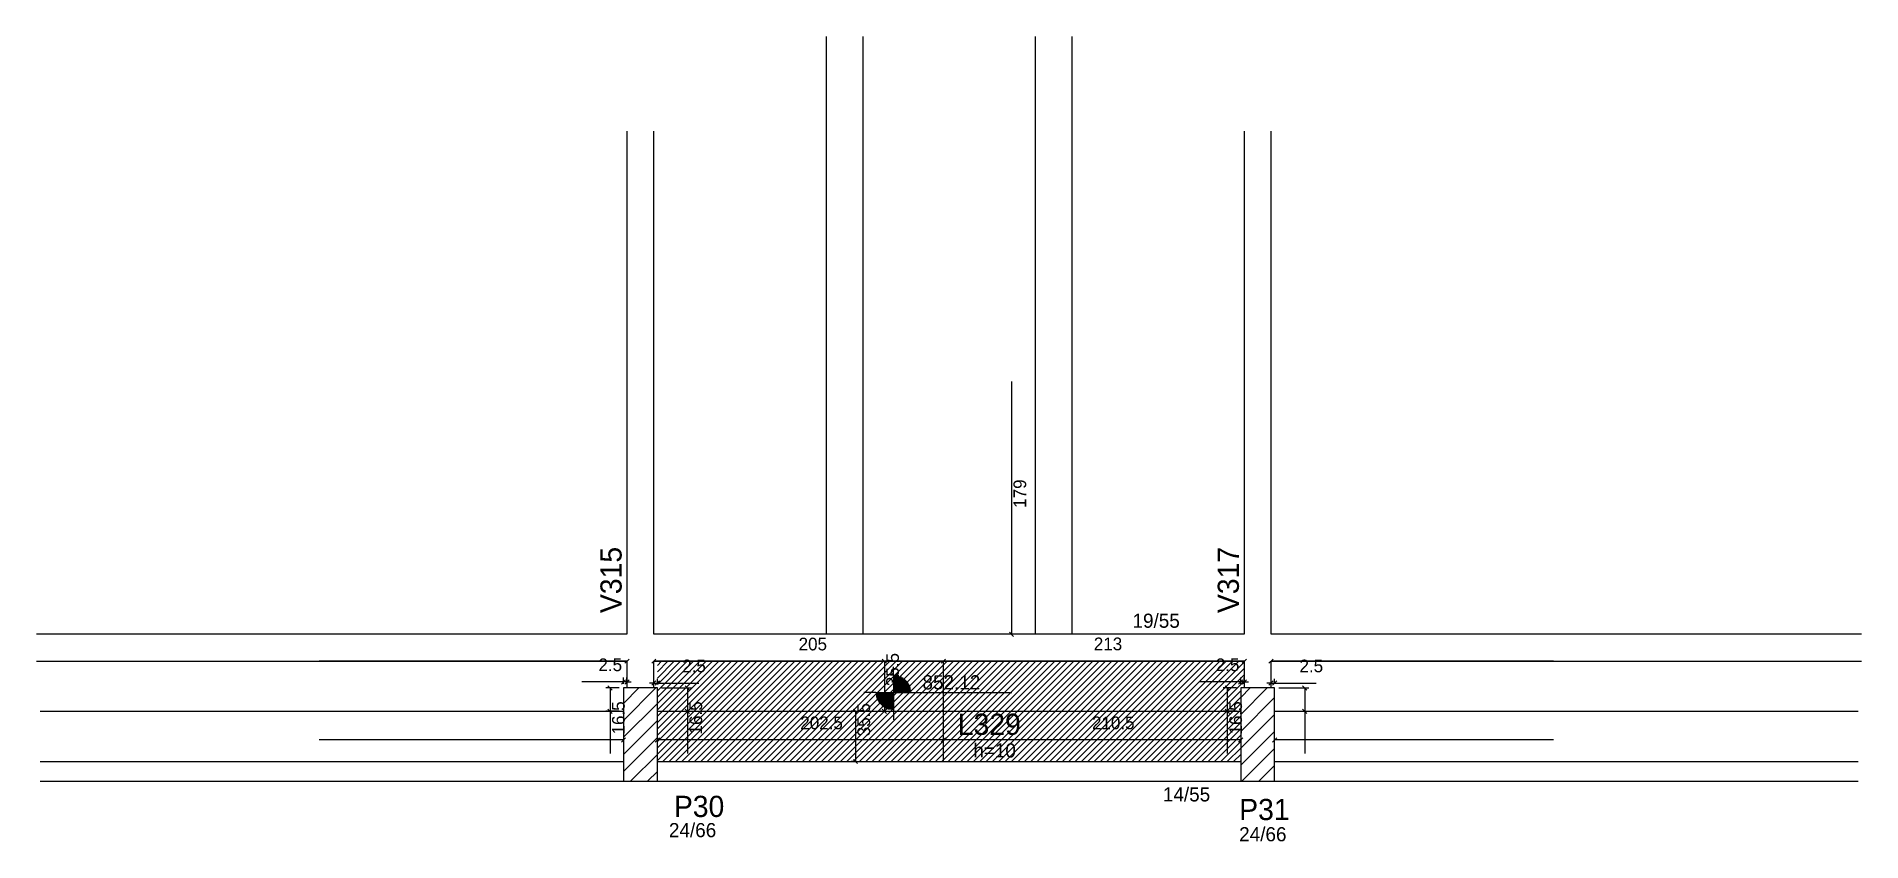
# Model space of a CAD drawing. Header units: metres. Extents: x 3604 to 4896, y 1521 to 2091.
import ezdxf

# ---------------------------------------------------------------- set-up
doc = ezdxf.new("R2010")
doc.units = ezdxf.units.M
for name, color, linetype in [('3', 7, 'Continuous'), ('4', 7, 'Continuous'), ('7', 7, 'Continuous'), ('Painéis', 7, 'Continuous'), ('REAPROVEITAMENTO', 7, 'Continuous')]:
    doc.layers.add(name, color=color, linetype=linetype)

msp = doc.modelspace()

# ---------------------------------------------------------------- hatches: boundary and pattern name
at = {"layer": 'REAPROVEITAMENTO'}
h = msp.add_hatch(dxfattribs=at)
h.set_pattern_fill('ANSI31')
h.paths.add_polyline_path([(4458.9, 1629.9), (4456.4, 1629.9), (4456.6, 1577.9), (4043.6, 1577.9), (4043.6, 1648.9), (4459.1, 1648.9), (4458.9, 1629.9)])

# ---------------------------------------------------------------- linework, layer by layer
at = {"layer": '3', "color": 3, "lineweight": 25}
for p, q in [((4210.7, 1639.3), (4210.7, 1644.8)), ((4019.6, 1607), (4042.5, 1629.9)), ((4019.6, 1619), (4030.5, 1629.9)), ((4210.7, 1639.3), (4210.7, 1614.3)), ((4210.7, 1638.7), (4214.5, 1638.7)), ((4210.7, 1637.9), (4216.4, 1637.9)), ((4210.7, 1637.1), (4217.7, 1637.1)), ((4210.7, 1636.3), (4218.8, 1636.3)), ((4210.7, 1635.5), (4219.6, 1635.5)), ((4210.7, 1634.7), (4220.3, 1634.7)), ((4210.7, 1633.9), (4220.9, 1633.9)), ((4210.7, 1633.2), (4221.4, 1633.2)), ((4210.7, 1632.4), (4221.9, 1632.4)), ((4210.7, 1631.6), (4222.2, 1631.6)), ((4210.7, 1630.8), (4222.5, 1630.8)), ((4210.7, 1630), (4222.8, 1630)), ((4210.7, 1629.2), (4222.9, 1629.2)), ((4210.7, 1628.4), (4223.1, 1628.4)), ((4456.6, 1611.2), (4475.3, 1629.9)), ((4456.6, 1623.2), (4463.3, 1629.9)), ((4019.6, 1595), (4043.6, 1619)), ((4198.2, 1626.8), (4189.7, 1626.8)), ((4198.2, 1626.8), (4223.2, 1626.8)), ((4210.7, 1626), (4198.2, 1626)), ((4210.7, 1625.2), (4198.3, 1625.2)), ((4210.7, 1624.4), (4198.4, 1624.4)), ((4210.7, 1623.6), (4198.6, 1623.6)), ((4210.7, 1622.8), (4198.8, 1622.8)), ((4210.7, 1622.1), (4199.1, 1622.1)), ((4210.7, 1621.3), (4199.5, 1621.3)), ((4210.7, 1620.5), (4199.9, 1620.5)), ((4210.7, 1619.7), (4200.4, 1619.7)), ((4210.7, 1618.9), (4201, 1618.9)), ((4210.7, 1618.1), (4201.7, 1618.1)), ((4210.7, 1617.3), (4202.6, 1617.3)), ((4210.7, 1616.5), (4203.6, 1616.5)), ((4210.7, 1615.7), (4204.9, 1615.7)), ((4210.7, 1627.6), (4223.2, 1627.6)), ((4223.2, 1626.8), (4294.6, 1626.8)), ((4456.6, 1599.2), (4480.6, 1623.2)), ((4019.6, 1582.9), (4043.6, 1606.9)), ((4210.7, 1614.9), (4206.8, 1614.9)), ((4210.7, 1614.3), (4210.7, 1607.4)), ((4456.6, 1587.2), (4480.6, 1611.2)), ((4019.6, 1570.9), (4043.6, 1594.9)), ((4456.6, 1575.2), (4480.6, 1599.2)), ((3606.6, 1577.9), (4019.6, 1577.9)), ((4024.6, 1563.9), (4043.6, 1582.9)), ((4043.6, 1577.9), (4456.6, 1577.9)), ((4457.4, 1563.9), (4480.6, 1587.1)), ((4480.6, 1577.9), (4893.6, 1577.9)), ((3606.6, 1563.9), (4019.6, 1563.9)), ((4036.6, 1563.9), (4043.6, 1570.9)), ((4043.6, 1563.9), (4456.6, 1563.9)), ((4469.4, 1563.9), (4480.6, 1575.1)), ((4480.6, 1563.9), (4893.6, 1563.9))]:
    msp.add_line(p, q, dxfattribs=at)
for points in [[(4022.1, 2023.9), (4022.1, 1667.9)], [(4041.1, 1667.9), (4041.1, 2023.9)], [(4459.1, 2023.9), (4459.1, 1667.9)], [(4478.1, 1667.9), (4478.1, 2023.9)], [(4022.1, 1667.9), (3604.1, 1667.9)], [(4459.1, 1667.9), (4041.1, 1667.9)], [(4896.1, 1667.9), (4478.1, 1667.9)], [(3604.1, 1648.9), (4022.1, 1648.9)], [(4022.1, 1648.9), (4022.1, 1629.9)], [(4041.1, 1648.9), (4459.1, 1648.9)], [(4041.1, 1629.9), (4041.1, 1648.9)], [(4459.1, 1648.9), (4459.1, 1629.9)], [(4478.1, 1648.9), (4896.1, 1648.9)], [(4478.1, 1629.9), (4478.1, 1648.9)]]:
    msp.add_lwpolyline(points, dxfattribs=at)
at = {"layer": '7', "color": 7, "lineweight": 25}
for points in [[(4019.6, 1563.9), (4043.6, 1563.9), (4043.6, 1629.9), (4019.6, 1629.9), (4019.6, 1563.9)], [(4456.6, 1563.9), (4480.6, 1563.9), (4480.6, 1629.9), (4456.6, 1629.9), (4456.6, 1563.9)]]:
    msp.add_lwpolyline(points, dxfattribs=at)
at = {"layer": 'Painéis', "color": 200, "lineweight": 25}
for p, q in [((4163.1, 2090.9), (4163.1, 1667.9)), ((4189.1, 2090.9), (4189.1, 1667.9)), ((4311.1, 2090.9), (4311.1, 1667.9)), ((4337.1, 2090.9), (4337.1, 1667.9)), ((4246.1, 1577.9), (4246.1, 1648.9)), ((3606.6, 1613.4), (4019.6, 1613.4)), ((4043.6, 1613.4), (4456.6, 1613.4)), ((4480.6, 1613.4), (4893.6, 1613.4))]:
    msp.add_line(p, q, dxfattribs=at)
at = {"layer": 'Painéis', "color": 4, "lineweight": 25}
for p, q in [((4294.3, 1846.9), (4294.3, 1667.9)), ((4022.1, 1648.9), (3804.1, 1648.9)), ((4246.1, 1648.9), (4041.1, 1648.9)), ((4202, 1648.9), (4201.3, 1648.9)), ((4204.3, 1648.9), (4204.3, 1613.4)), ((4459.1, 1648.9), (4246.1, 1648.9)), ((4678.1, 1648.9), (4478.1, 1648.9)), ((4019.6, 1634.2), (3990.2, 1634.2)), ((4016.6, 1629.9), (4007.1, 1629.9)), ((4010.1, 1629.9), (4010.1, 1613.4)), ((4019.6, 1632.9), (4019.6, 1637.2)), ((4022.1, 1634.2), (4019.6, 1634.2)), ((4022.1, 1632.9), (4022.1, 1637.2)), ((4022.1, 1634.2), (4025.1, 1634.2)), ((4041.1, 1633.4), (4038.1, 1633.4)), ((4041.1, 1632.9), (4041.1, 1636.4)), ((4041.1, 1633.4), (4043.6, 1633.4)), ((4043.6, 1632.9), (4043.6, 1636.4)), ((4043.6, 1633.4), (4072.9, 1633.4)), ((4046.6, 1629.9), (4067.9, 1629.9)), ((4064.9, 1629.9), (4064.9, 1613.4)), ((4456.6, 1634.2), (4427.2, 1634.2)), ((4453.6, 1629.9), (4444.1, 1629.9)), ((4447.1, 1629.9), (4447.1, 1613.4)), ((4456.6, 1632.9), (4456.6, 1637.2)), ((4459.1, 1634.2), (4456.6, 1634.2)), ((4459.1, 1632.9), (4459.1, 1637.2)), ((4459.1, 1634.2), (4462.1, 1634.2)), ((4478.1, 1633.4), (4475.1, 1633.4)), ((4478.1, 1632.9), (4478.1, 1636.4)), ((4478.1, 1633.4), (4480.6, 1633.4)), ((4480.6, 1632.9), (4480.6, 1636.4)), ((4480.6, 1633.4), (4509.9, 1633.4)), ((4483.6, 1629.9), (4504.9, 1629.9)), ((4501.9, 1629.9), (4501.9, 1613.4)), ((4016.6, 1613.4), (4007.1, 1613.4)), ((4010.1, 1613.4), (4010.1, 1583.5)), ((4046.6, 1613.4), (4067.9, 1613.4)), ((4064.9, 1613.4), (4064.9, 1583.5)), ((4182.8, 1613.4), (4180.9, 1613.4)), ((4183.9, 1613.4), (4183.9, 1577.9)), ((4202, 1613.4), (4201.3, 1613.4)), ((4453.6, 1613.4), (4444.1, 1613.4)), ((4447.1, 1613.4), (4447.1, 1583.5)), ((4483.6, 1613.4), (4504.9, 1613.4)), ((4501.9, 1613.4), (4501.9, 1583.5)), ((4019.6, 1593.1), (3804.1, 1593.1)), ((4246.1, 1593.1), (4043.6, 1593.1)), ((4456.6, 1593.1), (4246.1, 1593.1)), ((4678.1, 1593.1), (4480.6, 1593.1)), ((4182.8, 1577.9), (4180.9, 1577.9))]:
    msp.add_line(p, q, dxfattribs=at)
at = {"layer": 'Painéis', "color": 0, "lineweight": 25}
for p, q in [((4292.8, 1669.4), (4295.8, 1666.4)), ((4020.6, 1647.4), (4023.6, 1650.4)), ((4042.6, 1650.4), (4039.6, 1647.4)), ((4205.8, 1647.4), (4202.8, 1650.4)), ((4247.6, 1650.4), (4244.6, 1647.4)), ((4244.6, 1647.4), (4247.6, 1650.4)), ((4457.6, 1647.4), (4460.6, 1650.4)), ((4479.6, 1650.4), (4476.6, 1647.4)), ((4011.6, 1628.4), (4008.6, 1631.4)), ((4018.1, 1632.7), (4021.1, 1635.7)), ((4023.6, 1635.7), (4020.6, 1632.7)), ((4039.6, 1631.9), (4042.6, 1634.9)), ((4045.1, 1634.9), (4042.1, 1631.9)), ((4066.4, 1628.4), (4063.4, 1631.4)), ((4448.6, 1628.4), (4445.6, 1631.4)), ((4455.1, 1632.7), (4458.1, 1635.7)), ((4460.6, 1635.7), (4457.6, 1632.7)), ((4476.6, 1631.9), (4479.6, 1634.9)), ((4482.1, 1634.9), (4479.1, 1631.9)), ((4503.4, 1628.4), (4500.4, 1631.4)), ((4008.6, 1614.9), (4011.6, 1611.9)), ((4063.4, 1614.9), (4066.4, 1611.9)), ((4185.4, 1611.9), (4182.4, 1614.9)), ((4202.8, 1614.9), (4205.8, 1611.9)), ((4445.6, 1614.9), (4448.6, 1611.9)), ((4500.4, 1614.9), (4503.4, 1611.9)), ((4018.1, 1591.6), (4021.1, 1594.6)), ((4045.1, 1594.6), (4042.1, 1591.6)), ((4247.6, 1594.6), (4244.6, 1591.6)), ((4244.6, 1591.6), (4247.6, 1594.6)), ((4455.1, 1591.6), (4458.1, 1594.6)), ((4482.1, 1594.6), (4479.1, 1591.6)), ((4182.4, 1579.4), (4185.4, 1576.4))]:
    msp.add_line(p, q, dxfattribs=at)

# ---------------------------------------------------------------- texts
at = {"layer": '3', "color": 3, "lineweight": 25}
for s, p in [('19/55', (4380, 1672.5)), ('852.12', (4231.3, 1628.9)), ('h=10', (4267.3, 1580.7)), ('14/55', (4401.5, 1549.6)), ('24/66', (4051.8, 1524.3)), ('24/66', (4455.5, 1521.4))]:
    msp.add_text(s, height=10, dxfattribs=at).set_placement(p)
at = {"layer": '4', "color": 4, "lineweight": 25}
for s, p in [('V315', (4018.3, 1682.9)), ('V317', (4455.3, 1682.9))]:
    msp.add_text(s, height=15, rotation=90, dxfattribs=at).set_placement(p)
for s, p in [('L329', (4256.3, 1596.7)), ('P30', (4055.3, 1538.6)), ('P31', (4455.5, 1536.4))]:
    msp.add_text(s, height=15, dxfattribs=at).set_placement(p)
at = {"layer": 'Painéis', "color": 240, "lineweight": 25}
for s, p in [('179', (4304.7, 1757.4)), ('35.5', (4214.6, 1631.2)), ('16.5', (4020.5, 1597)), ('16.5', (4075.3, 1597)), ('35.5', (4194.2, 1595.7)), ('16.5', (4457.5, 1597))]:
    msp.add_text(s, height=9, rotation=90, dxfattribs=at).set_placement(p)
for s, p in [('205', (4143.6, 1656.5)), ('213', (4352.6, 1656.6)), ('2.5', (4001.9, 1641.8)), ('2.5', (4061.2, 1641)), ('2.5', (4438.9, 1641.8)), ('2.5', (4498.2, 1641)), ('202.5', (4144.8, 1600.7)), ('210.5', (4351.3, 1600.7))]:
    msp.add_text(s, height=9, dxfattribs=at).set_placement(p)

doc.saveas('drawing.dxf')
